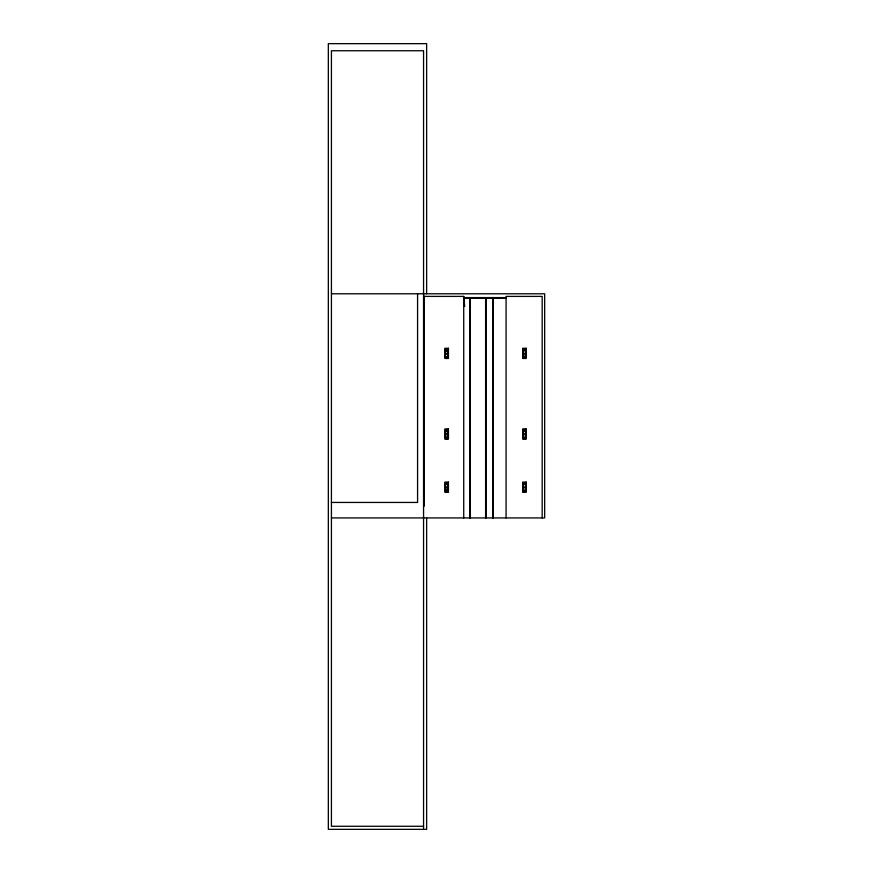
<?xml version="1.0" encoding="UTF-8"?>
<svg xmlns="http://www.w3.org/2000/svg" width="873" height="873" viewBox="0 0 873 873"><rect width="100%" height="100%" fill="white"/><g stroke="black" fill="none" stroke-linecap="round" stroke-linejoin="round"><path stroke-width="1.31" d="M446.059 353.674L447.041 353.347L446.376 354.067M446.059 356.73L447.107 356.533L446.136 356.85M446.059 484.362L447.041 484.035L446.19 484.591M446.125 487.374C447.238 489.371 446.987 485.508 446.136 487.614M523.887 350.531C525.306 348.709 524.487 352.539 523.887 350.259M524.837 353.74C523.887 351.699 523.658 355.497 524.902 353.62M524.837 434.427C523.975 432.408 523.604 436.173 524.902 434.307M524.891 437.493L523.887 437.144L524.793 437.602M523.887 487.494C525.251 485.661 524.564 489.535 523.887 487.221M524.902 484.308C522.883 485.421 525.197 483.326 524.466 483.86M524.837 490.626C523.724 488.618 523.975 492.481 524.826 490.375M446.168 350.291C447.5 352.408 446.289 348.425 446.376 350.924M447.063 431.295C445.077 432.572 447.325 429.265 446.856 431.589M523.887 430.946C524.695 433.248 525.022 429.232 523.909 431.338M446.987 437.744L446.299 436.937L446.856 437.788M446.299 433.881L446.616 434.863L446.572 433.848M446.299 490.069L446.616 491.062L446.572 490.048M524.335 356.162C522.621 357.668 526.31 356.861 524.215 356.239M331.424 293.786L544.665 293.786L544.665 517.929L331.424 517.929M423.558 296.274L424.289 296.274L424.289 506.1L423.558 506.1M423.558 296.405L463.727 296.405L464.698 306.478M423.558 297.147L424.289 297.147M463.727 297.595L506.067 297.595M463.727 298.108L469.914 298.108M470.143 298.108L506.067 298.108M423.558 364.903L424.289 364.903M423.558 365.787L424.289 365.787M423.558 367.271L424.289 367.271M423.558 368.733L424.289 368.733M423.558 433.63L424.289 433.63M423.558 434.514L424.289 434.514M423.558 435.911L424.289 435.911M423.558 437.373L424.289 437.373M331.424 502.444L417.578 502.444L417.578 293.786M423.558 504.627L424.289 504.627M423.558 826.273L331.424 826.273L331.424 50.743L423.558 50.743L423.558 829.35M542.177 517.929L542.177 296.405L506.067 296.405L506.067 517.929M493.18 517.929L493.18 297.682L492.721 517.929M486.054 298.02L486.054 517.929M485.617 298.02L485.617 517.929M470.143 297.595L470.143 517.929M469.914 297.595L469.914 517.929M463.727 296.405L463.727 517.929M426.635 293.786L426.635 43.65L328.335 43.65L328.335 829.35L426.635 829.35L426.635 517.929M448.438 348.272L444.881 348.272L444.881 358.454L448.438 358.454L448.438 348.272M526.212 348.272L522.654 348.272L522.654 358.454L526.212 358.454L526.212 348.272M447.86 348.851L445.459 348.851L445.459 357.865L447.86 357.865L447.86 348.851M525.633 348.851L523.233 348.851L523.233 357.865L525.633 357.865L525.633 348.851M448.438 428.959L444.881 428.959L444.881 439.141L448.438 439.141L448.438 428.959M526.212 428.959L522.654 428.959L522.654 439.141L526.212 439.141L526.212 428.959M447.86 429.538L445.459 429.538L445.459 438.552L447.86 438.552L447.86 429.538M525.633 429.538L523.233 429.538L523.233 438.552L525.633 438.552L525.633 429.538M448.438 482.092L444.881 482.092L444.881 492.274L448.438 492.274L448.438 482.092M526.212 482.092L522.654 482.092L522.654 492.274L526.212 492.274L526.212 482.092M447.86 482.682L445.459 482.682L445.459 491.695L447.86 491.695L447.86 482.682M525.633 482.682L523.233 482.682L523.233 491.695L525.633 491.695L525.633 482.682"/></g></svg>
